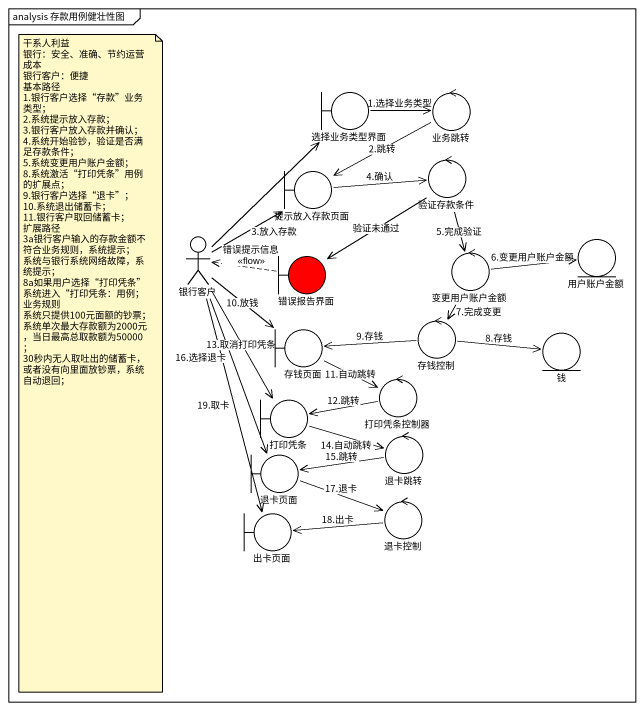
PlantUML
@startuml
mainframe analysis 存款用例健壮性图
boundary 选择业务类型界面
control 业务跳转
boundary 提示放入存款页面
control 验证存款条件
actor 银行客户
boundary 错误报告界面 #FF0000
control 变更用户账户金额
entity 用户账户金额
boundary 存钱页面
control 存钱控制
entity 钱
control 打印凭条控制器
boundary 打印凭条
boundary 退卡页面
control 退卡跳转
boundary 出卡页面
control 退卡控制
选择业务类型界面 -right-> 业务跳转 : 1.选择业务类型
业务跳转 -left-> 提示放入存款页面 : 2.跳转
提示放入存款页面 -right-> 验证存款条件 : 4.确认
验证存款条件 --> 错误报告界面 : 验证未通过
验证存款条件 --> 变更用户账户金额 : 5.完成验证
银行客户 -up-> 选择业务类型界面
银行客户 -up-> 提示放入存款页面 : 3.放入存款
银行客户 --> 存钱页面 : 10.放钱
银行客户 --> 打印凭条 : 13.取消打印凭条
银行客户 --> 退卡页面 : 16.选择退卡
银行客户 --> 出卡页面 : 19.取卡
错误报告界面 .left.> 银行客户 : 错误提示信息\n<<flow>>
变更用户账户金额 -right-> 用户账户金额 : 6.变更用户账户金额
变更用户账户金额 --> 存钱控制 : 7.完成变更
存钱页面 -right-> 打印凭条控制器 : 11.自动跳转
存钱控制 -left-> 存钱页面 : 9.存钱
存钱控制 -right-> 钱 : 8.存钱
打印凭条控制器 -left-> 打印凭条 : 12.跳转
打印凭条 -right-> 退卡跳转 : 14.自动跳转
退卡页面 -right-> 退卡控制 : 17.退卡
退卡跳转 -left-> 退卡页面 : 15.跳转
退卡控制 -left-> 出卡页面 : 18.出卡
note as N1
  干系人利益
  银行：安全、准确、节约运营成本
  银行客户：便捷
  基本路径
  1.银行客户选择“存款”业务类型；
  2.系统提示放入存款；
  3.银行客户放入存款并确认；
  4.系统开始验钞，验证是否满足存款条件；
  5.系统变更用户账户金额；
  8.系统激活“打印凭条”用例的扩展点；
  9.银行客户选择“退卡”；
  10.系统退出储蓄卡；
  11.银行客户取回储蓄卡；
  扩展路径
  3a银行客户输入的存款金额不符合业务规则，系统提示；
  系统与银行系统网络故障，系统提示；
  8a如果用户选择“打印凭条”系统进入“打印凭条：用例；
  业务规则
  系统只提供100元面额的钞票；
  系统单次最大存款额为2000元，当日最高总取款额为50000；
  30秒内无人取吐出的储蓄卡，或者没有向里面放钞票，系统自动退回；
end note
@enduml
